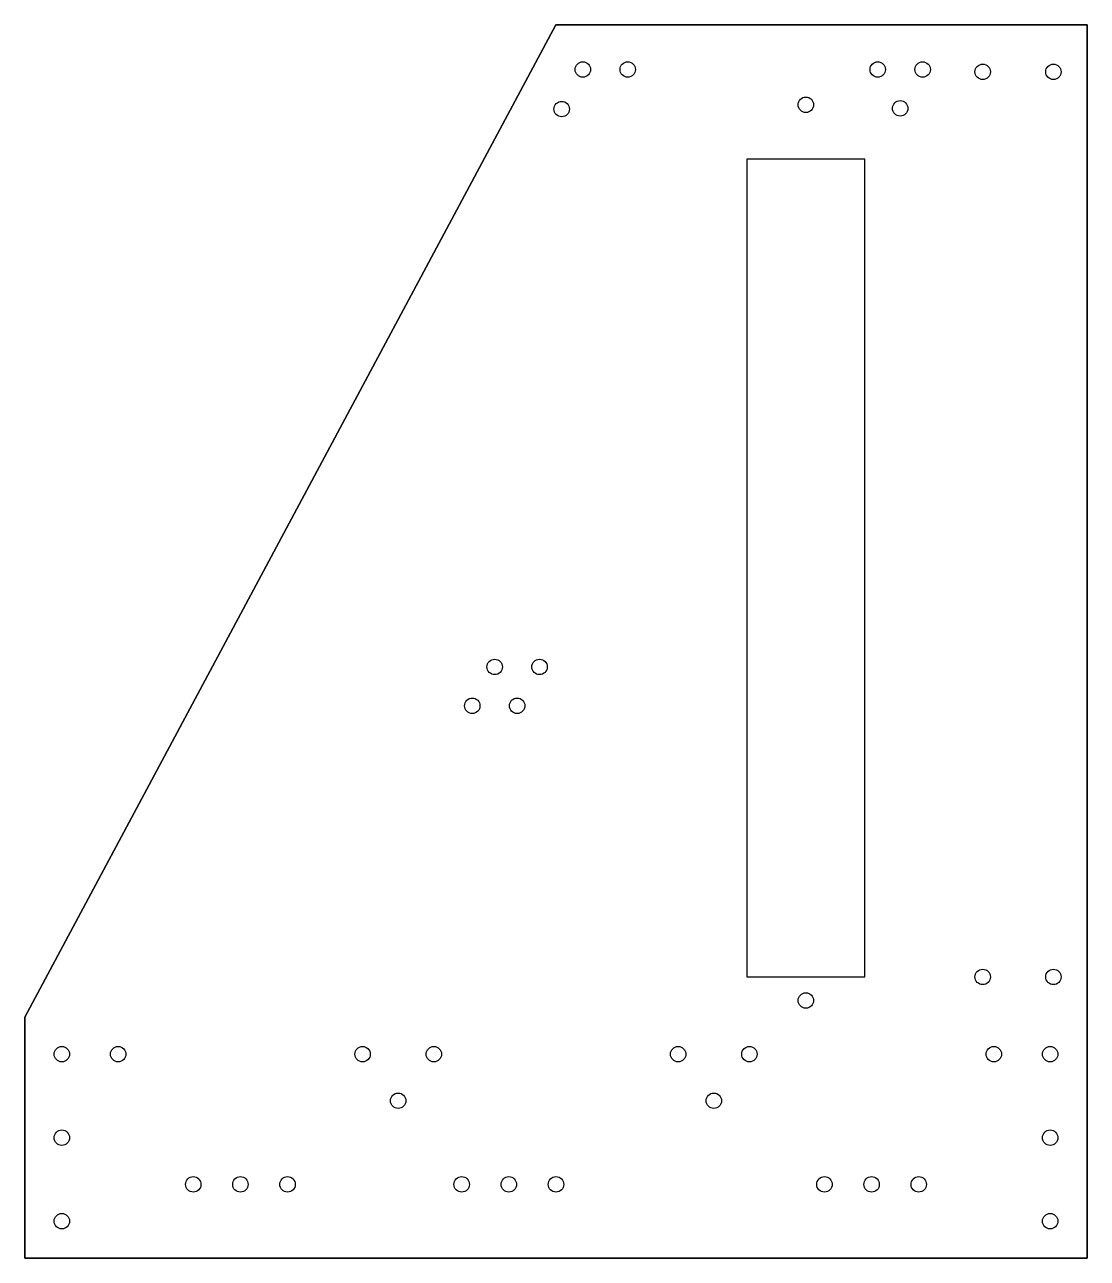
# Model space of a CAD drawing. Header units: millimetres. Extents: x -286 to 0, y 15 to 347.
import ezdxf

# ---------------------------------------------------------------- set-up
doc = ezdxf.new("R2010")
doc.units = ezdxf.units.MM
doc.layers.get('0').update_dxf_attribs({"linetype": 'CONTINUOUS'})

msp = doc.modelspace()

# ---------------------------------------------------------------- linework, layer by layer
for points in [[(-286.2, 15), (-286.2, 80), (-143.1, 347.35), (0, 347.35), (0, 15)], [(-143.1, 347.35), (-286.2, 80), (-286.2, 15), (0, 15), (0, 347.35)], [(-91.68, 90.81), (-59.93, 90.81), (-59.93, 311.15), (-91.68, 311.15)], [(-59.93, 90.81), (-59.93, 311.15), (-91.68, 311.15), (-91.68, 90.81)]]:
    msp.add_lwpolyline(points, close=True)
for centre in [(-135.86, 335.27), (-135.86, 335.27), (-123.78, 335.27), (-123.78, 335.27), (-56.44, 335.27), (-56.44, 335.27), (-44.36, 335.27), (-44.36, 335.27), (-28.18, 334.65), (-28.18, 334.65), (-9.13, 334.65), (-9.13, 334.65), (-141.56, 324.61), (-141.56, 324.61), (-75.8, 325.77), (-75.8, 325.77), (-50.4, 324.8), (-50.4, 324.8), (-159.61, 174.33), (-159.61, 174.33), (-147.53, 174.33), (-147.53, 174.33), (-165.65, 163.86), (-165.65, 163.86), (-153.57, 163.86), (-153.57, 163.86), (-28.18, 90.81), (-28.18, 90.81), (-9.13, 90.81), (-9.13, 90.81), (-75.8, 84.47), (-75.8, 84.47), (-276.2, 70), (-276.2, 70), (-261.01, 70), (-261.01, 70), (-195.19, 70), (-195.19, 70), (-176.01, 70), (-176.01, 70), (-110.19, 70), (-110.19, 70), (-91.01, 70), (-91.01, 70), (-25.19, 70), (-25.19, 70), (-10, 70), (-10, 70), (-185.6, 57.45), (-185.6, 57.45), (-100.6, 57.45), (-100.6, 57.45), (-276.2, 47.5), (-276.2, 47.5), (-10, 47.5), (-10, 47.5), (-240.8, 34.92), (-240.8, 34.92), (-228.1, 34.92), (-228.1, 34.92), (-215.4, 34.92), (-215.4, 34.92), (-168.5, 34.92), (-168.5, 34.92), (-155.8, 34.92), (-155.8, 34.92), (-143.1, 34.92), (-143.1, 34.92), (-70.8, 34.92), (-70.8, 34.92), (-58.1, 34.92), (-58.1, 34.92), (-45.4, 34.92), (-45.4, 34.92), (-276.2, 25), (-276.2, 25), (-10, 25), (-10, 25)]:
    msp.add_circle(centre, 2.08)

doc.saveas('drawing.dxf')
